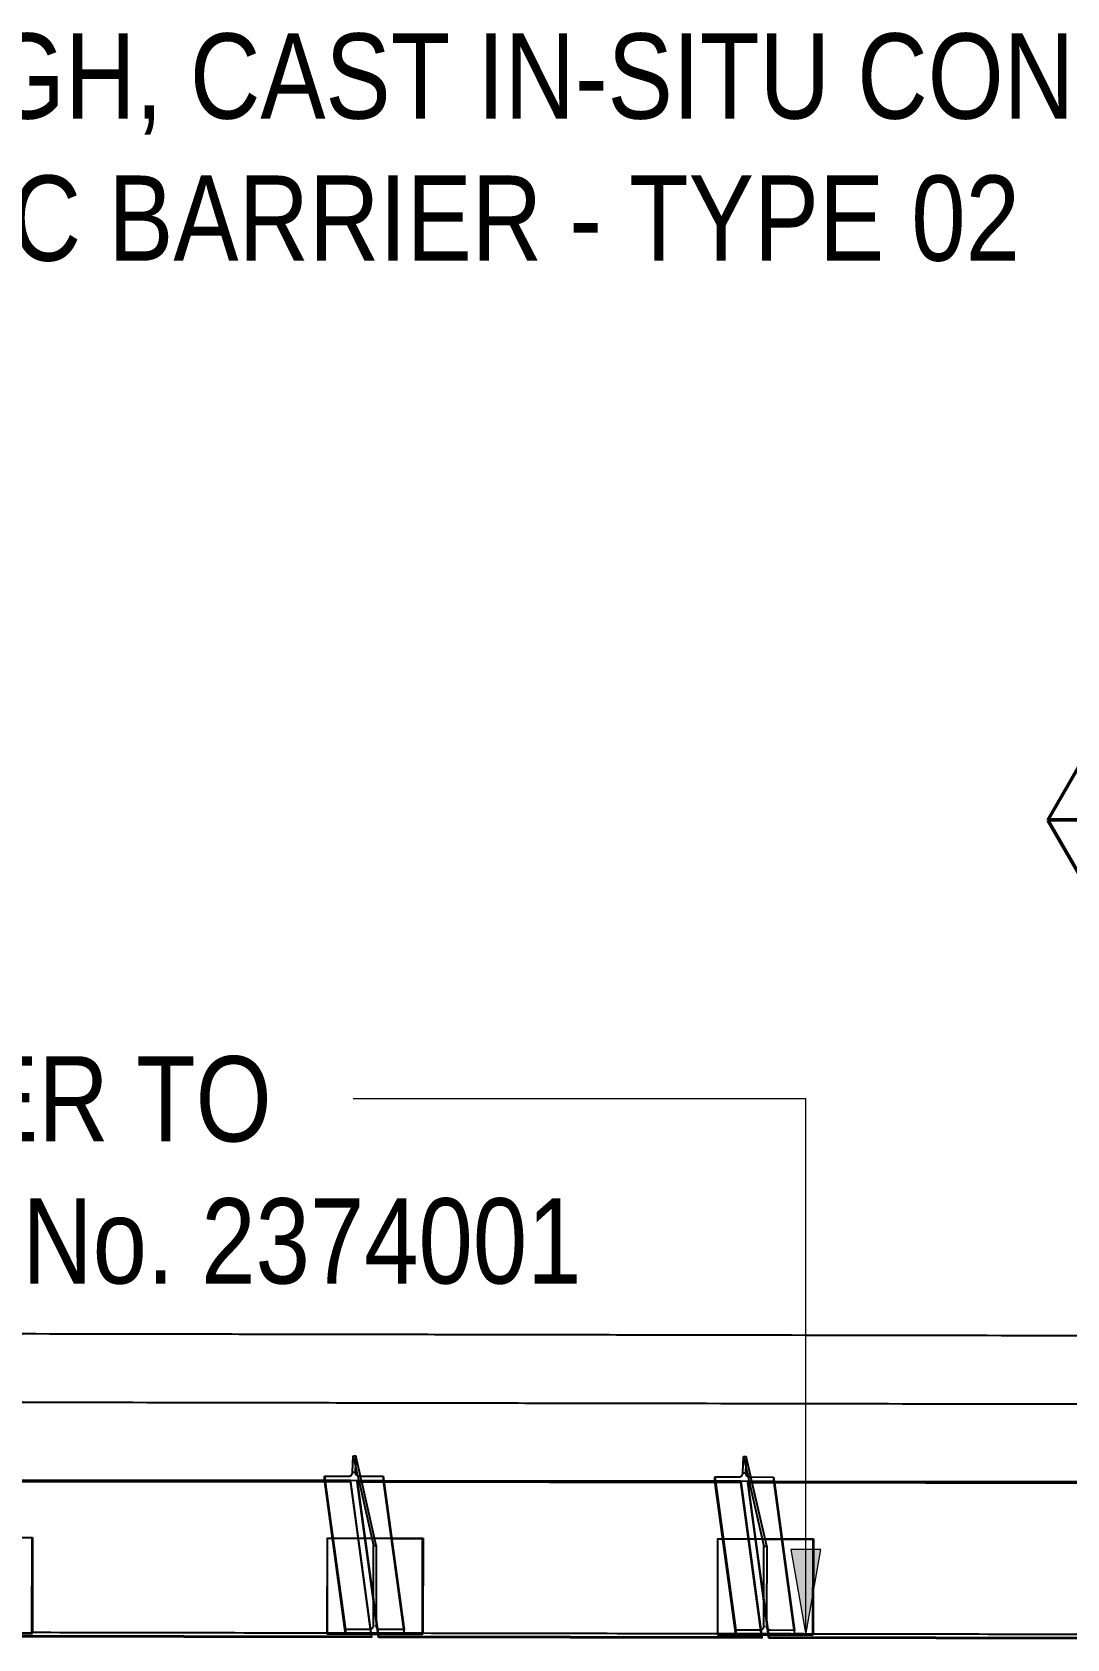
# Model space of a CAD drawing. Header units: metres. Extents: x -1161 to -1080, y 3 to 563.
# Drawn here: x -1147.021 to -1143.987, y 509.528 to 514.24 of the extents above; entities that cross this region are included whole.
import ezdxf

# ---------------------------------------------------------------- set-up
doc = ezdxf.new("R2010")
doc.units = ezdxf.units.M
for name, color, linetype, lineweight in [('A-ANNO-SYMB', 7, 'Continuous', 9), ('A-GENM', 7, 'Continuous', 35), ('G-ANNO-TEXT', 7, 'Continuous', 9)]:
    doc.layers.add(name, color=color, linetype=linetype, lineweight=lineweight)
doc.styles.add('Arial Narrow_2', font='ARIALN.TTF', dxfattribs={"height": 0.25})

# ---------------------------------------------------------------- blocks, each defined once
blk = doc.blocks.new('CappingBeam_RS39B_CB01A - CappingBeam_RS39B_CB01A-57939457-DRG-2873171 - BARRIER LAYOUT')
at = {"layer": 'A-GENM', "color": 9, "lineweight": 25, "true_color": 0xbebebe}
for points in [[(97.844, 39.4156), (97.9174, 39.1371), (97.9909, 38.8587), (98.0644, 38.5802)], [(98.0644, 38.5802), (98.0689, 38.563), (98.0735, 38.5457), (98.078, 38.5285)], [(98.078, 38.5285), (98.0844, 38.5042), (98.0908, 38.4799), (98.0973, 38.4556)], [(98.0974, 38.455), (98.0991, 38.4488), (98.1007, 38.4425), (98.1024, 38.4362)], [(98.1024, 38.4362), (98.1089, 38.4115), (98.1154, 38.3869), (98.1219, 38.3622)], [(98.122, 38.3618), (98.1266, 38.3444), (98.1312, 38.327), (98.1358, 38.3096)], [(98.1361, 38.3084), (98.1695, 38.1817), (98.203, 38.055), (98.2364, 37.9283)], [(98.2364, 37.9283), (98.2764, 37.7766), (98.3164, 37.625), (98.3564, 37.4734)], [(98.3564, 37.4734), (98.361, 37.4561), (98.3655, 37.4389), (98.3701, 37.4216)], [(98.3701, 37.4216), (98.3765, 37.3973), (98.3829, 37.373), (98.3893, 37.3487)], [(98.3895, 37.3482), (98.3911, 37.3419), (98.3928, 37.3356), (98.3944, 37.3293)], [(98.3944, 37.3293), (98.4009, 37.3047), (98.4074, 37.28), (98.4139, 37.2554)], [(98.4141, 37.2549), (98.4187, 37.2375), (98.4233, 37.2201), (98.4278, 37.2027)], [(98.4281, 37.2016), (98.5016, 36.9232), (98.575, 36.6449), (98.6485, 36.3665)]]:
    blk.add_open_spline(points, degree=3, dxfattribs=at)
at = {"layer": 'A-GENM', "color": 253, "lineweight": 25, "true_color": 0xa3a3a3}
for points in [[(97.844, 39.4156), (97.9174, 39.1371), (97.9909, 38.8587), (98.0644, 38.5802)], [(98.0644, 38.5802), (98.0689, 38.563), (98.0735, 38.5457), (98.078, 38.5285)], [(98.078, 38.5285), (98.0844, 38.5042), (98.0908, 38.4799), (98.0973, 38.4556)], [(98.0974, 38.455), (98.0991, 38.4488), (98.1007, 38.4425), (98.1024, 38.4362)], [(98.1024, 38.4362), (98.1089, 38.4115), (98.1154, 38.3869), (98.1219, 38.3622)], [(98.122, 38.3618), (98.1266, 38.3444), (98.1312, 38.327), (98.1358, 38.3096)], [(98.1361, 38.3084), (98.1695, 38.1817), (98.203, 38.055), (98.2364, 37.9283)], [(98.2364, 37.9283), (98.2764, 37.7766), (98.3164, 37.625), (98.3564, 37.4734)], [(98.3564, 37.4734), (98.361, 37.4561), (98.3655, 37.4389), (98.3701, 37.4216)], [(98.3701, 37.4216), (98.3765, 37.3973), (98.3829, 37.373), (98.3893, 37.3487)], [(98.3895, 37.3482), (98.3911, 37.3419), (98.3928, 37.3356), (98.3944, 37.3293)], [(98.3944, 37.3293), (98.4009, 37.3047), (98.4074, 37.28), (98.4139, 37.2554)], [(98.4141, 37.2549), (98.4187, 37.2375), (98.4233, 37.2201), (98.4278, 37.2027)], [(98.4281, 37.2016), (98.5016, 36.9232), (98.575, 36.6449), (98.6485, 36.3665)]]:
    blk.add_open_spline(points, degree=3, dxfattribs=at)
blk = doc.blocks.new('SCR_NW_2 - SCR_NW_2-66978934-DRG-2873171 - BARRIER LAYOUT')
at = {"layer": 'A-GENM', "color": 253, "lineweight": 25, "true_color": 0xa3a3a3}
for p, q in [((0.0325, 0.2361), (0.0629, 0.4559)), ((0.0629, 0.452), (0.0325, 0.2321)), ((0.0629, 0.4559), (0.0629, 0.452)), ((0.0629, 0.4559), (1.1116, 0.4559)), ((1.1876, 0.452), (0.0629, 0.452)), ((1.1116, 0.4559), (1.1876, 0.4559)), ((1.1247, -0.004), (1.1876, 0.452)), ((1.1871, 0.4519), (1.1247, 0)), ((1.1876, 0.4559), (1.1871, 0.452)), ((1.1876, 0.452), (1.1876, 0.4559)), ((0, 0), (0.0325, 0.2361)), ((0.0325, 0.2321), (0, -0.004)), ((0, 0), (0, -0.004)), ((0, -0.004), (1.1247, -0.004)), ((1.1247, 0), (0.0006, 0)), ((1.1247, 0), (1.1247, -0.004))]:
    blk.add_line(p, q, dxfattribs=at)
blk = doc.blocks.new('SCR_NW_3 - SCR_NW_3-66978935-DRG-2873171 - BARRIER LAYOUT')
at = {"layer": 'A-GENM', "color": 253, "lineweight": 25, "true_color": 0xa3a3a3}
for p, q in [((0.0629, 0.4559), (0, 0)), ((0, -0.004), (0.0629, 0.452)), ((0.0629, 0.452), (0.0629, 0.4559)), ((0.0629, 0.4559), (1.1116, 0.4559)), ((1.1876, 0.452), (0.0629, 0.452)), ((1.1116, 0.4559), (1.1876, 0.4559)), ((1.1247, -0.004), (1.1876, 0.452)), ((1.1876, 0.4559), (1.1256, 0.006)), ((1.1876, 0.452), (1.1876, 0.4559)), ((0, 0), (0, -0.0039)), ((1.1247, 0), (0.0006, 0)), ((1.1256, 0.006), (1.1247, 0)), ((0, -0.0039), (1.1247, -0.004)), ((1.1247, 0), (1.1247, -0.004))]:
    blk.add_line(p, q, dxfattribs=at)
blk = doc.blocks.new('SCR_NW_4 - SCR_NW_4-66978936-DRG-2873171 - BARRIER LAYOUT')
at = {"layer": 'A-GENM', "color": 253, "lineweight": 25, "true_color": 0xa3a3a3}
for p, q in [((0.0628, 0.452), (0, -0.0039)), ((0.0008, 0.006), (0.0628, 0.4559)), ((0.0629, 0.452), (0.0629, 0.4559)), ((0.0629, 0.4559), (1.1108, 0.4559)), ((1.1867, 0.452), (0.0629, 0.452)), ((1.1108, 0.4559), (1.1867, 0.4559)), ((1.1862, 0.4519), (1.125, 0)), ((1.125, -0.004), (1.1867, 0.4519)), ((1.1867, 0.4559), (1.1862, 0.452)), ((1.1867, 0.452), (1.1867, 0.4559)), ((0, 0), (0.0008, 0.006)), ((0, 0), (0, -0.0039)), ((1.125, 0), (0.0006, 0)), ((0, -0.0039), (1.125, -0.004)), ((1.125, 0), (1.125, -0.004))]:
    blk.add_line(p, q, dxfattribs=at)
blk = doc.blocks.new('PLATE ph - PLATE ph-V2-DRG-2873171 - BARRIER LAYOUT')
at = {"layer": 'A-GENM', "color": 253, "lineweight": 25, "true_color": 0xa3a3a3}
for p, q in [((-1145.011, 509.8198), (-1145.0115, 509.5399)), ((-1145.011, 509.8198), (-1145.0098, 509.8212)), ((-1144.9956, 509.8198), (-1145.011, 509.8198)), ((-1145.0103, 509.5412), (-1145.0098, 509.8212)), ((-1145.0098, 509.8212), (-1144.9958, 509.8211)), ((-1144.9958, 509.8211), (-1144.9204, 509.8209)), ((-1144.9202, 509.8196), (-1144.9956, 509.8198)), ((-1144.9198, 509.8209), (-1144.9024, 509.8209)), ((-1144.9022, 509.8196), (-1144.9196, 509.8196)), ((-1144.9024, 509.8209), (-1144.9003, 509.8209)), ((-1144.9001, 509.8196), (-1144.9022, 509.8196)), ((-1144.9003, 509.8209), (-1144.8719, 509.8208)), ((-1144.8716, 509.8195), (-1144.9001, 509.8196)), ((-1144.8719, 509.8208), (-1144.822, 509.8207)), ((-1144.8218, 509.8194), (-1144.8716, 509.8195)), ((-1144.822, 509.8207), (-1144.7299, 509.8205)), ((-1144.731, 509.8192), (-1144.8218, 509.8194)), ((-1144.7315, 509.5393), (-1144.731, 509.8192)), ((-1144.7299, 509.8205), (-1144.731, 509.8192)), ((-1144.7299, 509.8205), (-1144.7304, 509.5406)), ((-1145.0103, 509.5412), (-1145.0115, 509.5399)), ((-1145.0115, 509.5399), (-1144.8821, 509.5396)), ((-1144.9577, 509.5411), (-1145.0103, 509.5412)), ((-1144.8822, 509.5409), (-1144.9577, 509.5411)), ((-1144.8821, 509.5396), (-1144.862, 509.5396)), ((-1144.8622, 509.5409), (-1144.8817, 509.5409)), ((-1144.7857, 509.5407), (-1144.8622, 509.5409)), ((-1144.862, 509.5396), (-1144.7315, 509.5393)), ((-1144.7315, 509.5406), (-1144.7857, 509.5407)), ((-1144.7315, 509.5393), (-1144.7304, 509.5406))]:
    blk.add_line(p, q, dxfattribs=at)
blk = doc.blocks.new('PLATE ph - PLATE ph-V3-DRG-2873171 - BARRIER LAYOUT')
at = {"layer": 'A-GENM', "color": 253, "lineweight": 25, "true_color": 0xa3a3a3}
for p, q in [((-1146.1557, 509.8219), (-1146.1562, 509.5419)), ((-1146.1557, 509.8219), (-1146.1546, 509.8232)), ((-1146.1403, 509.8218), (-1146.1557, 509.8219)), ((-1146.1551, 509.5433), (-1146.1546, 509.8232)), ((-1146.1546, 509.8232), (-1146.1405, 509.8232)), ((-1146.1405, 509.8232), (-1146.0651, 509.823)), ((-1146.0649, 509.8217), (-1146.1403, 509.8218)), ((-1146.0645, 509.823), (-1146.0471, 509.8229)), ((-1146.0469, 509.8216), (-1146.0643, 509.8217)), ((-1146.0471, 509.8229), (-1146.0451, 509.8229)), ((-1146.0449, 509.8216), (-1146.0469, 509.8216)), ((-1146.0451, 509.8229), (-1146.0166, 509.8229)), ((-1146.0163, 509.8216), (-1146.0449, 509.8216)), ((-1146.0166, 509.8229), (-1145.9667, 509.8228)), ((-1145.9665, 509.8214), (-1146.0163, 509.8216)), ((-1145.9667, 509.8228), (-1145.8746, 509.8225)), ((-1145.8758, 509.8212), (-1145.9665, 509.8214)), ((-1145.8763, 509.5413), (-1145.8758, 509.8212)), ((-1145.8746, 509.8225), (-1145.8758, 509.8212)), ((-1145.8746, 509.8225), (-1145.8751, 509.5426)), ((-1146.1551, 509.5433), (-1146.1562, 509.5419)), ((-1146.1562, 509.5419), (-1146.0268, 509.5417)), ((-1146.1024, 509.5431), (-1146.1551, 509.5433)), ((-1146.027, 509.543), (-1146.1024, 509.5431)), ((-1146.0268, 509.5417), (-1146.0068, 509.5416)), ((-1146.007, 509.5429), (-1146.0264, 509.543)), ((-1145.9304, 509.5428), (-1146.007, 509.5429)), ((-1146.0068, 509.5416), (-1145.8763, 509.5413)), ((-1145.8763, 509.5426), (-1145.9304, 509.5428)), ((-1145.8763, 509.5413), (-1145.8751, 509.5426))]:
    blk.add_line(p, q, dxfattribs=at)
blk = doc.blocks.new('PLATE ph - PLATE ph-V4-DRG-2873171 - BARRIER LAYOUT')
at = {"layer": 'A-GENM', "color": 253, "lineweight": 25, "true_color": 0xa3a3a3}
for p, q in [((-1147.3007, 509.8239), (-1147.3012, 509.544)), ((-1147.3007, 509.8239), (-1147.2996, 509.8252)), ((-1147.2846, 509.8239), (-1147.3007, 509.8239)), ((-1147.3001, 509.5453), (-1147.2996, 509.8252)), ((-1147.2996, 509.8252), (-1147.2848, 509.8252)), ((-1147.2848, 509.8252), (-1147.2094, 509.825)), ((-1147.2092, 509.8237), (-1147.2846, 509.8239)), ((-1147.2088, 509.825), (-1147.1915, 509.825)), ((-1147.1913, 509.8237), (-1147.2087, 509.8237)), ((-1147.1915, 509.825), (-1147.1894, 509.825)), ((-1147.1892, 509.8236), (-1147.1913, 509.8237)), ((-1147.1894, 509.825), (-1147.1615, 509.8249)), ((-1147.1612, 509.8236), (-1147.1892, 509.8236)), ((-1147.1615, 509.8249), (-1147.1111, 509.8248)), ((-1147.1109, 509.8235), (-1147.1612, 509.8236)), ((-1147.1111, 509.8248), (-1147.0196, 509.8246)), ((-1147.0208, 509.8233), (-1147.1109, 509.8235)), ((-1147.0213, 509.5433), (-1147.0208, 509.8233)), ((-1147.0196, 509.8246), (-1147.0208, 509.8233)), ((-1147.0196, 509.8246), (-1147.0201, 509.5447)), ((-1147.3001, 509.5453), (-1147.3012, 509.544)), ((-1147.3012, 509.544), (-1147.1718, 509.5437)), ((-1147.2474, 509.5452), (-1147.3001, 509.5453)), ((-1147.172, 509.545), (-1147.2474, 509.5452)), ((-1147.1718, 509.5437), (-1147.1518, 509.5436)), ((-1147.152, 509.545), (-1147.1714, 509.545)), ((-1147.0754, 509.5448), (-1147.152, 509.545)), ((-1147.1518, 509.5436), (-1147.0213, 509.5433)), ((-1147.0213, 509.5447), (-1147.0754, 509.5448)), ((-1147.0213, 509.5433), (-1147.0201, 509.5447))]:
    blk.add_line(p, q, dxfattribs=at)
blk = doc.blocks.new('POST_3000_1C_360UB2 - 1C-68650419-DRG-2873171 - BARRIER LAYOUT')
at = {"layer": 'A-GENM', "color": 253, "lineweight": 25, "true_color": 0xa3a3a3}
for p, q in [((-1144.9366, 510.0144), (-1144.9348, 510.0623)), ((-1144.9348, 510.0623), (-1144.928, 510.032)), ((-1144.9348, 510.0623), (-1144.9268, 510.0623)), ((-1144.9268, 510.0623), (-1144.9286, 510.0143)), ((-1144.9279, 510.032), (-1144.9216, 510.0043)), ((-1144.9132, 510.0024), (-1144.9268, 510.0623)), ((-1145.0187, 509.9898), (-1145.0186, 510.0027)), ((-1144.9575, 509.5398), (-1145.0187, 509.9898)), ((-1144.8468, 509.9894), (-1145.0187, 509.9898)), ((-1145.0186, 510.0027), (-1145.0169, 509.9901)), ((-1145.0186, 510.0027), (-1144.9481, 510.0025)), ((-1145.0169, 509.9898), (-1144.9575, 509.553)), ((-1144.9366, 510.0138), (-1144.9366, 510.0144)), ((-1144.9366, 510.0144), (-1144.9286, 510.0143)), ((-1144.9286, 510.0143), (-1144.9286, 510.0137)), ((-1144.9216, 510.0043), (-1144.9214, 510.0031)), ((-1144.9212, 510.0025), (-1144.9183, 509.9896)), ((-1144.918, 509.9885), (-1144.9174, 509.9856)), ((-1144.9173, 510.0025), (-1144.8467, 510.0023)), ((-1144.9171, 509.9846), (-1144.875, 509.7995)), ((-1144.9103, 509.9896), (-1144.913, 510.0017)), ((-1144.9094, 509.9856), (-1144.9103, 509.9896)), ((-1144.867, 509.7995), (-1144.9094, 509.9856)), ((-1144.8467, 510.0023), (-1144.8468, 509.9894)), ((-1144.8468, 509.9894), (-1144.8462, 509.9855)), ((-1144.8467, 510.0023), (-1144.8449, 509.9895)), ((-1144.8462, 509.9855), (-1144.7855, 509.5394)), ((-1144.8449, 509.9895), (-1144.8444, 509.9855)), ((-1144.8444, 509.9855), (-1144.7855, 509.5526)), ((-1144.8753, 509.6372), (-1144.875, 509.7995)), ((-1144.875, 509.7995), (-1144.867, 509.7995)), ((-1144.867, 509.7995), (-1144.8674, 509.5792)), ((-1144.8755, 509.5644), (-1144.8753, 509.6224)), ((-1144.8753, 509.6224), (-1144.8753, 509.6372)), ((-1144.8674, 509.5792), (-1144.8675, 509.5644)), ((-1144.9575, 509.553), (-1144.9575, 509.5398)), ((-1144.8869, 509.5528), (-1144.9575, 509.553)), ((-1144.8821, 509.5396), (-1144.9575, 509.5398)), ((-1144.862, 509.5396), (-1144.8821, 509.5396)), ((-1144.7855, 509.5394), (-1144.862, 509.5396)), ((-1144.7855, 509.5526), (-1144.8561, 509.5528)), ((-1144.7855, 509.5394), (-1144.7855, 509.5526))]:
    blk.add_line(p, q, dxfattribs=at)
at = {"layer": 'A-GENM', "color": 253, "lineweight": 25, "true_color": 0xa3a3a3, "flags": 128}
for points in [[(-1144.8755, 509.5644), (-1144.8763, 509.56), (-1144.8788, 509.5562)], [(-1144.8644, 509.5564), (-1144.8666, 509.56), (-1144.8675, 509.5644)], [(-1144.8839, 509.5532), (-1144.8854, 509.5529), (-1144.8869, 509.5528)], [(-1144.8788, 509.5562), (-1144.8799, 509.5552), (-1144.8811, 509.5544), (-1144.8825, 509.5537)], [(-1144.8605, 509.5537), (-1144.8618, 509.5543), (-1144.8631, 509.5552), (-1144.8642, 509.5562)], [(-1144.8561, 509.5528), (-1144.8576, 509.5529), (-1144.8591, 509.5532), (-1144.8605, 509.5537)]]:
    blk.add_lwpolyline(points, dxfattribs=at)
at = {"layer": 'A-GENM', "color": 253, "lineweight": 25, "true_color": 0xa3a3a3}
for centre, start_param, end_param in [((-1144.948, 510.0138), 4.573281, 6.144078), ((-1144.9172, 510.0137), 3.002485, 4.573281)]:
    blk.add_ellipse(centre, major_axis=(0.0113, 0.0015), ratio=0.988473, start_param=start_param, end_param=end_param, dxfattribs=at)
blk = doc.blocks.new('POST_3000_1C_360UB2 - 1C-68650420-DRG-2873171 - BARRIER LAYOUT')
at = {"layer": 'A-GENM', "color": 253, "lineweight": 25, "true_color": 0xa3a3a3}
for p, q in [((-1146.0813, 510.0164), (-1146.0796, 510.0643)), ((-1146.0796, 510.0643), (-1146.0727, 510.0341)), ((-1146.0796, 510.0643), (-1146.0716, 510.0643)), ((-1146.0716, 510.0643), (-1146.0733, 510.0164)), ((-1146.0727, 510.034), (-1146.0664, 510.0063)), ((-1146.058, 510.0045), (-1146.0716, 510.0643)), ((-1146.1635, 509.9919), (-1146.1634, 510.0047)), ((-1145.9915, 509.9915), (-1146.1635, 509.9919)), ((-1146.1629, 509.9879), (-1146.1635, 509.9918)), ((-1146.1634, 510.0047), (-1146.1617, 509.9922)), ((-1146.1634, 510.0047), (-1146.0928, 510.0046)), ((-1146.1022, 509.5418), (-1146.1629, 509.9878)), ((-1146.1616, 509.9918), (-1146.1611, 509.9879)), ((-1146.1611, 509.9878), (-1146.1022, 509.555)), ((-1146.0813, 510.0158), (-1146.0813, 510.0164)), ((-1146.0813, 510.0164), (-1146.0733, 510.0164)), ((-1146.0733, 510.0164), (-1146.0733, 510.0158)), ((-1146.0664, 510.0063), (-1146.0661, 510.0051)), ((-1146.066, 510.0045), (-1146.063, 509.9916)), ((-1146.0628, 509.9905), (-1146.0621, 509.9877)), ((-1146.0621, 509.9877), (-1146.0198, 509.8016)), ((-1146.062, 510.0045), (-1145.9914, 510.0043)), ((-1146.055, 509.9916), (-1146.0578, 510.0037)), ((-1146.0541, 509.9877), (-1146.055, 509.9916)), ((-1146.0118, 509.8015), (-1146.0541, 509.9877)), ((-1145.9914, 510.0043), (-1145.9915, 509.9915)), ((-1145.9915, 509.9915), (-1145.9303, 509.5414)), ((-1145.9914, 510.0043), (-1145.9897, 509.9915)), ((-1145.9897, 509.9915), (-1145.9302, 509.5546)), ((-1146.0201, 509.6392), (-1146.0198, 509.8016)), ((-1146.0198, 509.8016), (-1146.0118, 509.8015)), ((-1146.0118, 509.8015), (-1146.0122, 509.5812)), ((-1146.0202, 509.5664), (-1146.0201, 509.6244)), ((-1146.0201, 509.6244), (-1146.0201, 509.6392)), ((-1146.0122, 509.5812), (-1146.0122, 509.5664)), ((-1146.0078, 509.5572), (-1146.0089, 509.5582)), ((-1146.1022, 509.555), (-1146.1022, 509.5418)), ((-1146.0316, 509.5549), (-1146.1022, 509.555)), ((-1146.0268, 509.5417), (-1146.1022, 509.5418)), ((-1146.0068, 509.5416), (-1146.0268, 509.5417)), ((-1145.9303, 509.5414), (-1146.0068, 509.5416)), ((-1145.9302, 509.5546), (-1146.0008, 509.5548)), ((-1145.9303, 509.5414), (-1145.9302, 509.5546))]:
    blk.add_line(p, q, dxfattribs=at)
at = {"layer": 'A-GENM', "color": 253, "lineweight": 25, "true_color": 0xa3a3a3, "flags": 128}
for points in [[(-1146.0235, 509.5583), (-1146.0246, 509.5573), (-1146.0259, 509.5564), (-1146.0272, 509.5557)], [(-1146.0202, 509.5664), (-1146.0211, 509.562), (-1146.0235, 509.5583)], [(-1146.0091, 509.5585), (-1146.0114, 509.562), (-1146.0122, 509.5664)], [(-1146.0287, 509.5553), (-1146.0301, 509.555), (-1146.0316, 509.5549)], [(-1146.0052, 509.5557), (-1146.0065, 509.5564), (-1146.0078, 509.5572)], [(-1146.0008, 509.5548), (-1146.0023, 509.5549), (-1146.0038, 509.5552), (-1146.0052, 509.5557)]]:
    blk.add_lwpolyline(points, dxfattribs=at)
at = {"layer": 'A-GENM', "color": 253, "lineweight": 25, "true_color": 0xa3a3a3}
for centre, start_param, end_param in [((-1146.0927, 510.0158), 4.573281, 6.144078), ((-1146.062, 510.0158), 3.002485, 4.573281)]:
    blk.add_ellipse(centre, major_axis=(0.0113, 0.0015), ratio=0.988473, start_param=start_param, end_param=end_param, dxfattribs=at)
blk = doc.blocks.new('Top of Pavement - RL A - Top of Pavement - RL A-68818558-DRG-2873171 - BARRIER LAYOUT')
at = {"layer": 'A-GENM', "color": 253, "lineweight": 25, "true_color": 0xa3a3a3}
for points, knots in [([(105.5679, 13.5723), (105.5575, 13.6117), (105.5192, 13.7567), (105.453, 14.0076), (105.3414, 14.4307), (105.2019, 14.9595), (105.0344, 15.5941), (104.867, 16.2288), (104.6995, 16.8634), (104.56, 17.3922), (104.4483, 17.8153), (104.3646, 18.1326), (104.2809, 18.4499), (104.1692, 18.873), (104.0297, 19.4019), (103.8622, 20.0365), (103.639, 20.8827), (103.4157, 21.7288), (103.1924, 22.575), (103.025, 23.2096), (102.8575, 23.8442), (102.6342, 24.6904), (102.411, 25.5365), (102.1877, 26.3827), (102.0202, 27.0173), (101.8807, 27.5462), (101.7691, 27.9693), (101.6853, 28.2866), (101.6016, 28.6039), (101.49, 29.0269), (101.3504, 29.5558), (101.183, 30.1904), (101.0155, 30.825), (100.8481, 31.4596), (100.7086, 31.9884), (100.5969, 32.4115), (100.5132, 32.7288), (100.4295, 33.0461), (100.3458, 33.3634), (100.262, 33.6807), (100.1504, 34.1038), (100.0109, 34.6326), (99.8434, 35.2672), (99.676, 35.9018), (99.5085, 36.5364), (99.3411, 37.171), (99.2015, 37.6998), (99.0899, 38.1229), (99.0062, 38.4402), (98.9225, 38.7574), (98.8108, 39.1805), (98.6713, 39.7093), (98.5039, 40.3439), (98.3364, 40.9785), (98.169, 41.613), (98.0016, 42.2476), (97.8551, 42.8026), (97.7645, 43.146), (97.7297, 43.2779)], [0.4673373, 0.4673373, 0.4673373, 0.4673373, 0.4681818, 0.4704545, 0.4727273, 0.4772727, 0.4818182, 0.4863636, 0.4909091, 0.4954545, 0.4977273, 0.5, 0.5022727, 0.5045455, 0.5090909, 0.5136364, 0.5181818, 0.5272727, 0.5318182, 0.5363636, 0.5409091, 0.5454545, 0.5545455, 0.5590909, 0.5636364, 0.5681818, 0.5704545, 0.5727273, 0.575, 0.5772727, 0.5818182, 0.5863636, 0.5909091, 0.5954545, 0.6, 0.6022727, 0.6045455, 0.6068182, 0.6090909, 0.6113636, 0.6136364, 0.6181818, 0.6227273, 0.6272727, 0.6318182, 0.6363636, 0.6409091, 0.6431818, 0.6454545, 0.6477273, 0.65, 0.6545455, 0.6590909, 0.6636364, 0.6681818, 0.6727273, 0.6772727, 0.6801078, 0.6801078, 0.6801078, 0.6801078]), ([(97.5365, 43.2266), (97.5711, 43.0953), (97.6616, 42.7525), (97.8078, 42.1982), (97.9753, 41.5637), (98.1427, 40.9291), (98.3101, 40.2946), (98.4776, 39.66), (98.6171, 39.1312), (98.7287, 38.7082), (98.8124, 38.3909), (98.8962, 38.0736), (99.0078, 37.6506), (99.1473, 37.1218), (99.3148, 36.4872), (99.4822, 35.8526), (99.6496, 35.2181), (99.8171, 34.5835), (99.9566, 34.0547), (100.0682, 33.6316), (100.152, 33.3144), (100.2357, 32.9971), (100.3194, 32.6798), (100.4031, 32.3625), (100.5148, 31.9394), (100.6543, 31.4106), (100.8217, 30.776), (100.9892, 30.1414), (101.1566, 29.5069), (101.2962, 28.978), (101.4078, 28.555), (101.4915, 28.2377), (101.5752, 27.9204), (101.6869, 27.4973), (101.8264, 26.9685), (101.9938, 26.3339), (102.2171, 25.4878), (102.4404, 24.6416), (102.6636, 23.7955), (102.8311, 23.1609), (102.9985, 22.5263), (103.2218, 21.6802), (103.4451, 20.8341), (103.6683, 19.9879), (103.8358, 19.3533), (103.9753, 18.8245), (104.0869, 18.4014), (104.1707, 18.0841), (104.2544, 17.7668), (104.366, 17.3437), (104.5056, 16.8149), (104.673, 16.1803), (104.8405, 15.5457), (105.0079, 14.9111), (105.1474, 14.3823), (105.2591, 13.9592), (105.3255, 13.7075), (105.364, 13.5615), (105.3746, 13.5214)], [0.319906, 0.319906, 0.319906, 0.319906, 0.3227273, 0.3272727, 0.3318182, 0.3363636, 0.3409091, 0.3454545, 0.35, 0.3522727, 0.3545455, 0.3568182, 0.3590909, 0.3636364, 0.3681818, 0.3727273, 0.3772727, 0.3818182, 0.3863636, 0.3886364, 0.3909091, 0.3931818, 0.3954545, 0.3977273, 0.4, 0.4045455, 0.4090909, 0.4136364, 0.4181818, 0.4227273, 0.425, 0.4272727, 0.4295455, 0.4318182, 0.4363636, 0.4409091, 0.4454545, 0.4545455, 0.4590909, 0.4636364, 0.4681818, 0.4727273, 0.4818182, 0.4863636, 0.4909091, 0.4954545, 0.4977273, 0.5, 0.5022727, 0.5045455, 0.5090909, 0.5136364, 0.5181818, 0.5227273, 0.5272727, 0.5295455, 0.5318182, 0.5326817, 0.5326817, 0.5326817, 0.5326817])]:
    blk.add_open_spline(points, degree=3, knots=knots, dxfattribs=at)
blk = doc.blocks.new('T2DPAA-T2D-C3S-RS-M3D-100334_rvt-1-DRG-2873171 - BARRIER LAYOUT')
at = {"layer": 'A-GENM', "color": 253, "lineweight": 25, "true_color": 0xa3a3a3, "rotation": 75.11694444444437}
for name in ['Top of Pavement - RL A - Top of Pavement - RL A-68818558-DRG-2873171 - BARRIER LAYOUT', 'CappingBeam_RS39B_CB01A - CappingBeam_RS39B_CB01A-57939457-DRG-2873171 - BARRIER LAYOUT']:
    blk.add_blockref(name, (-1134.0578, 404.8616), dxfattribs=at)
at = {"layer": 'A-GENM', "color": 253, "lineweight": 25, "true_color": 0xa3a3a3}
for name in ['POST_3000_1C_360UB2 - 1C-68650420-DRG-2873171 - BARRIER LAYOUT', 'POST_3000_1C_360UB2 - 1C-68650419-DRG-2873171 - BARRIER LAYOUT', 'PLATE ph - PLATE ph-V4-DRG-2873171 - BARRIER LAYOUT', 'PLATE ph - PLATE ph-V3-DRG-2873171 - BARRIER LAYOUT', 'PLATE ph - PLATE ph-V2-DRG-2873171 - BARRIER LAYOUT']:
    blk.add_blockref(name, (0, 0), dxfattribs=at)
at = {"layer": 'A-GENM', "color": 253, "lineweight": 25, "true_color": 0xa3a3a3, "extrusion": (0, 0, -1)}
for name, p, rotation in [('SCR_NW_4 - SCR_NW_4-66978936-DRG-2873171 - BARRIER LAYOUT', (1146.0254, 509.5356), 0.1018524455670852), ('SCR_NW_3 - SCR_NW_3-66978935-DRG-2873171 - BARRIER LAYOUT', (1144.8807, 509.5336), 0.101852644251858), ('SCR_NW_2 - SCR_NW_2-66978934-DRG-2873171 - BARRIER LAYOUT', (1143.7359, 509.5316), 0.1018526442554364)]:
    blk.add_blockref(name, p, dxfattribs=dict(at, rotation=rotation))
blk = doc.blocks.new('Detail View - SheetRef-4900799-DRG-2873171 - BARRIER LAYOUT')
at = {"layer": 'A-ANNO-SYMB', "lineweight": 50}
for p, q in [((-0.003462, 0.006), (-0.006928, -0.000003)), ((0.003464, 0.006), (-0.003462, 0.006)), ((0.006928, 0), (0.003464, 0.006)), ((-0.006928, 0), (0.006928, 0)), ((-0.006928, -0.000003), (-0.003465, -0.006)), ((0.003464, -0.006), (0.006928, 0)), ((-0.003465, -0.006), (0.003464, -0.006))]:
    blk.add_line(p, q, dxfattribs=at)

msp = doc.modelspace()

# ---------------------------------------------------------------- hatches: boundary and pattern name
at = {"layer": 'G-ANNO-TEXT'}
msp.add_hatch(color=256, dxfattribs=at).paths.add_polyline_path([(-1144.7519, 509.5393), (-1144.7078, 509.7893), (-1144.796, 509.7893)])

# ---------------------------------------------------------------- linework, layer by layer
for p, q in [((-1145.2657, 511.1114), (-1146.0792, 511.1114)), ((-1144.7519, 511.1114), (-1145.2657, 511.1114)), ((-1144.7519, 509.5393), (-1144.7519, 511.1114)), ((-1144.7078, 509.7893), (-1144.796, 509.7893)), ((-1144.796, 509.7893), (-1144.7519, 509.5393)), ((-1144.7519, 509.5393), (-1144.7078, 509.7893))]:
    msp.add_line(p, q, dxfattribs=at)

# ---------------------------------------------------------------- block references
at = {"lineweight": 5}
msp.add_blockref('T2DPAA-T2D-C3S-RS-M3D-100334_rvt-1-DRG-2873171 - BARRIER LAYOUT', (0, 0), dxfattribs=at)
at = {"layer": 'A-ANNO-SYMB', "lineweight": 50, "xscale": 99.99999999999994, "yscale": 99.99999999999994, "zscale": 99.99999999999994}
msp.add_blockref('Detail View - SheetRef-4900799-DRG-2873171 - BARRIER LAYOUT', (-1143.35, 511.9292), dxfattribs=at)

# ---------------------------------------------------------------- next in the draw order: texts
at = {"layer": 'G-ANNO-TEXT', "char_height": 0.25, "attachment_point": 1, "style": 'Arial Narrow_2', "bg_fill": 3, "box_fill_scale": 1, "bg_fill_color": 256, "bg_fill_true_color": 13158600, "bg_fill_transparency": 0}
for s, insert in [('MIN 1200 HIGH, CAST IN-SITU CONCRETE ', (-1148.7543, 514.2359)), ('MPL TRAFFIC BARRIER - TYPE 02', (-1148.7543, 513.8192)), ('RETAINING WALL REFER TO ', (-1150.2641, 511.2364)), ('DRAWING 8003 SHEET No. 2374001', (-1150.2641, 510.8197))]:
    msp.add_mtext(s, dxfattribs=dict(at, insert=insert))

doc.saveas('drawing.dxf')
